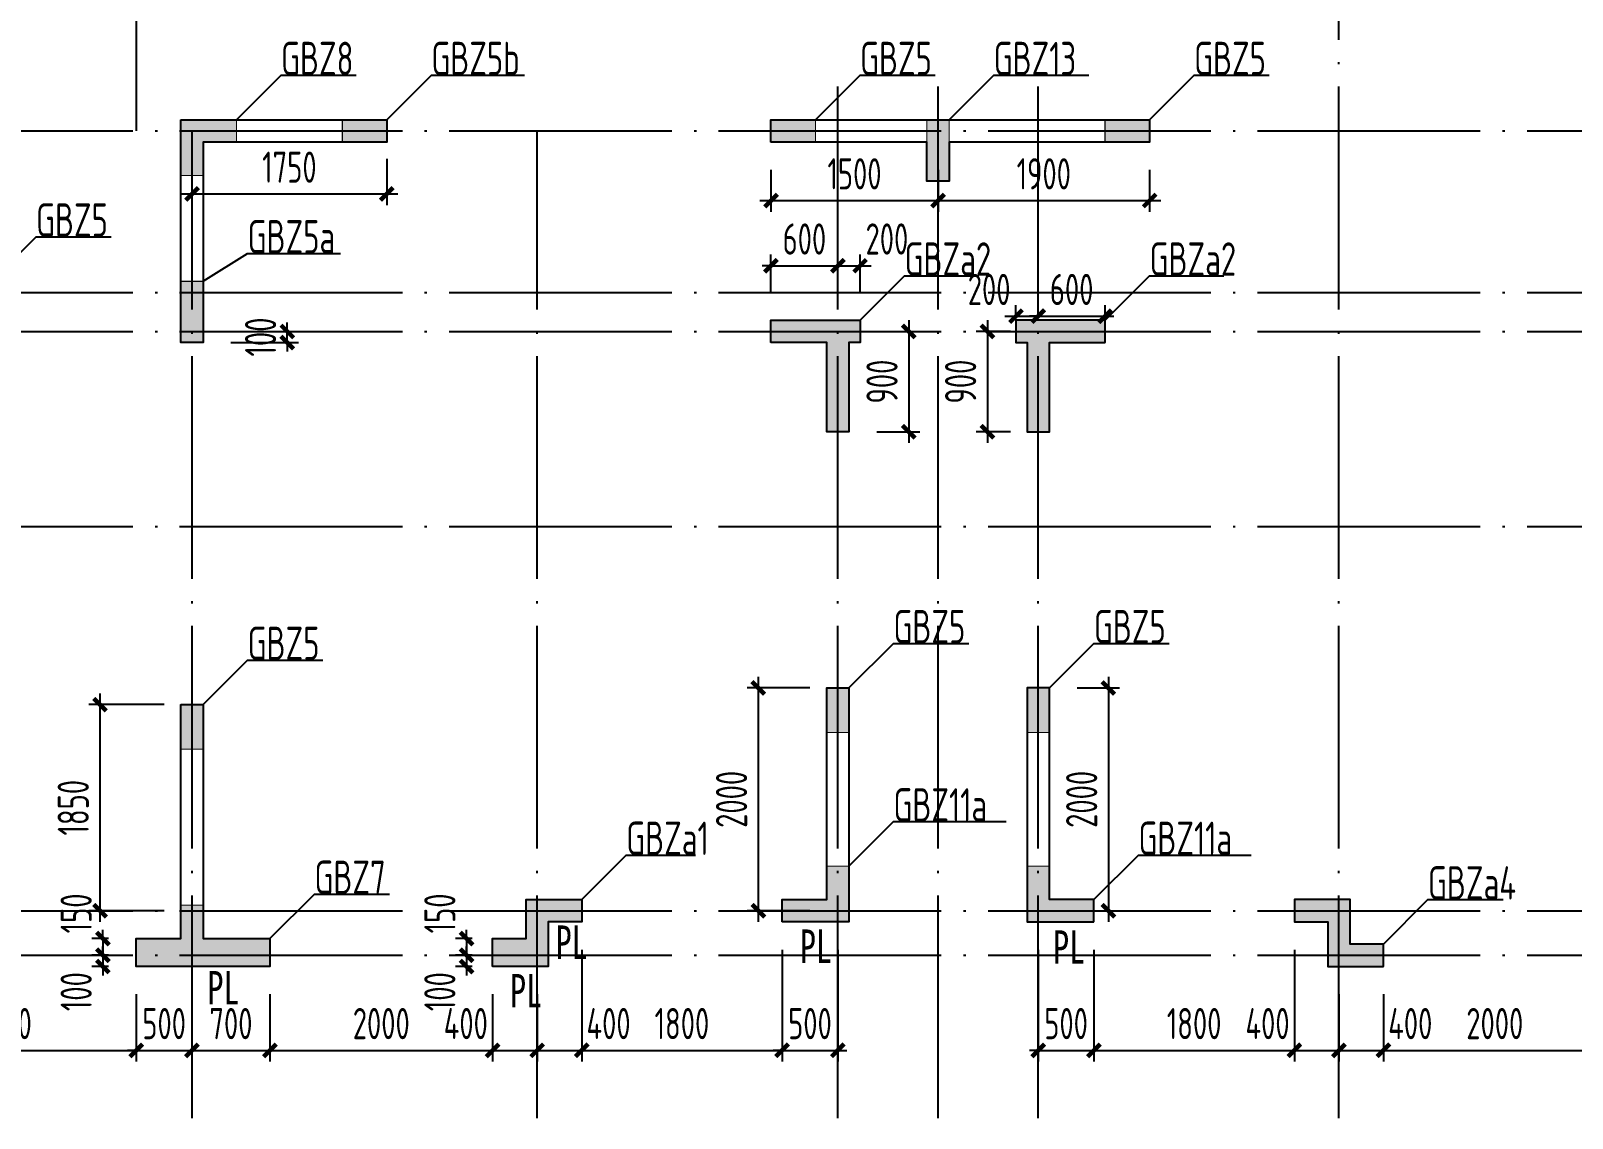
# Model space of a CAD drawing. Extents: x 154268 to 5133249, y -1832900 to 601179.
# Drawn here: x 449156 to 462998, y 549701 to 559461 of the extents above; entities that cross this region are included whole.
import ezdxf

# ---------------------------------------------------------------- set-up
doc = ezdxf.new("R2010")
doc.units = 0
doc.header["$LTSCALE"] = 1000
doc.linetypes.add('DOTE', pattern=[2.42, 2, -0.2, 0.02, -0.2])
for name, color, linetype in [('A-ANNO-AXIS', 94, 'Continuous'), ('A-ANNO-DOTE', 15, 'DOTE'), ('DIM', 3, 'Continuous'), ('S-WALL-DE-标注', 7, 'Continuous'), ('S-WALL-砼墙', 60, 'Continuous'), ('WCOL', 7, 'Continuous'), ('WCOL_HATCH', 251, 'Continuous'), ('WCOL_NUM', 7, 'Continuous')]:
    doc.layers.add(name, color=color, linetype=linetype)
doc.styles.add('TSSD_Dimension', font='tssdeng.shx', dxfattribs={"width": 0.7, "bigfont": 'Hztxt.shx'})
doc.styles.add('TSSD_Label', font='tssdeng.shx', dxfattribs={"width": 0.7, "bigfont": 'hztxt.shx'})
doc.styles.add('TY1', font='')
doc.styles.get('TY1').set_extended_font_data('SimSun')
doc.dimstyles.new('TSSD_100_100$0', dxfattribs={"dimtxt": 280, "dimasz": 80, "dimexe": 100, "dimexo": 250, "dimgap": 100, "dimtad": 1, "dimdec": 0, "dimzin": 0, "dimdsep": 46, "dimtxsty": 'TSSD_Dimension', "dimblk": 'ARCHTICK', "dimcen": 0, "dimdle": 100, "dimclrd": 3, "dimclre": 3, "dimclrt": 7, "dimadec": 0, "dimazin": 0, "dimtfac": 1, "dimtdec": 0, "dimtix": 1, "dimtmove": 2, "dimatfit": 3, "dimldrblk": 'ARCHTICK', "dimfxl": 100, "dimtolj": 1, "dimtzin": 0, "dimarcsym": 0})

# ---------------------------------------------------------------- blocks, each defined once
blk = doc.blocks.new('T4zw1')
at = {"layer": 'A-ANNO-DOTE'}
for p, q in [((1558857, -2345337), (1558857, -2338823)), ((1569657, -2354199), (1569657, -2338823)), ((1565157, -2354199), (1565157, -2344891)), ((1566057, -2354199), (1566057, -2344891)), ((1566957, -2354199), (1566957, -2344891)), ((1554406, -2345337), (1601542, -2345337)), ((1559357, -2354199), (1559357, -2345337)), ((1562457, -2354199), (1562457, -2345337)), ((1554406, -2346787), (1601542, -2346787)), ((1554406, -2347137), (1601542, -2347137)), ((1554406, -2348887), (1601542, -2348887)), ((1554406, -2352337), (1601542, -2352337)), ((1554406, -2352737), (1601542, -2352737))]:
    blk.add_line(p, q, dxfattribs=at)
blk = doc.blocks.new('_ArchTick')
at = {"color": 0, "linetype": 'ByBlock', "const_width": 0.5}
blk.add_lwpolyline([(-0.71, -0.71), (0.71, 0.71)], dxfattribs=at)
blk = doc.blocks.new('*D207')
at = {"layer": 'Defpoints', "color": 0, "transparency": 16777216}
for p in [(680, 753), (3080, 753), (3080, 0)]:
    blk.add_point(p, dxfattribs=at)
at = {"layer": 'DIM', "color": 3, "lineweight": -2, "transparency": 16777216}
for p, q in [((680, 503), (680, -100)), ((3080, 503), (3080, -100)), ((580, 0), (3180, 0))]:
    blk.add_line(p, q, dxfattribs=at)
at = {"layer": 'DIM', "color": 3, "lineweight": -2, "transparency": 16777216, "xscale": 80, "yscale": 80, "zscale": 80, "rotation": 180}
blk.add_blockref('_ArchTick', (680, 0), dxfattribs=at)
at = {"layer": 'DIM', "color": 3, "lineweight": -2, "transparency": 16777216, "xscale": 80, "yscale": 80, "zscale": 80}
blk.add_blockref('_ArchTick', (3080, 0), dxfattribs=at)
at = {"layer": 'DIM', "color": 7, "transparency": 16777216, "insert": (1880, 240), "char_height": 280, "attachment_point": 5, "style": 'TSSD_Dimension'}
blk.add_mtext('\\A1;2400', dxfattribs=at)
blk = doc.blocks.new('*D208')
at = {"layer": 'Defpoints', "color": 0, "transparency": 16777216}
for p in [(3080, 753), (3580, 753), (3580, 0)]:
    blk.add_point(p, dxfattribs=at)
at = {"layer": 'DIM', "color": 3, "lineweight": -2, "transparency": 16777216}
for p, q in [((3080, 503), (3080, -100)), ((3580, 503), (3580, -100)), ((3080, 0), (3000, 0)), ((3080, 0), (3580, 0)), ((3580, 0), (3660, 0))]:
    blk.add_line(p, q, dxfattribs=at)
at = {"layer": 'DIM', "color": 3, "lineweight": -2, "transparency": 16777216, "xscale": 80, "yscale": 80, "zscale": 80}
blk.add_blockref('_ArchTick', (3080, 0), dxfattribs=at)
at = {"layer": 'DIM', "color": 3, "lineweight": -2, "transparency": 16777216, "xscale": 80, "yscale": 80, "zscale": 80, "rotation": 180}
blk.add_blockref('_ArchTick', (3580, 0), dxfattribs=at)
at = {"layer": 'DIM', "color": 7, "transparency": 16777216, "insert": (3330, 240), "char_height": 280, "attachment_point": 5, "style": 'TSSD_Dimension'}
blk.add_mtext('\\A1;500', dxfattribs=at)
blk = doc.blocks.new('*D209')
at = {"layer": 'Defpoints', "color": 0, "transparency": 16777216}
for p in [(3580, 753), (4280, 753), (4280, 0)]:
    blk.add_point(p, dxfattribs=at)
at = {"layer": 'DIM', "color": 3, "lineweight": -2, "transparency": 16777216}
for p, q in [((3580, 503), (3580, -100)), ((4280, 503), (4280, -100)), ((3480, 0), (4380, 0))]:
    blk.add_line(p, q, dxfattribs=at)
at = {"layer": 'DIM', "color": 3, "lineweight": -2, "transparency": 16777216, "xscale": 80, "yscale": 80, "zscale": 80, "rotation": 180}
blk.add_blockref('_ArchTick', (3580, 0), dxfattribs=at)
at = {"layer": 'DIM', "color": 3, "lineweight": -2, "transparency": 16777216, "xscale": 80, "yscale": 80, "zscale": 80}
blk.add_blockref('_ArchTick', (4280, 0), dxfattribs=at)
at = {"layer": 'DIM', "color": 7, "transparency": 16777216, "insert": (3930, 240), "char_height": 280, "attachment_point": 5, "style": 'TSSD_Dimension'}
blk.add_mtext('\\A1;700', dxfattribs=at)
blk = doc.blocks.new('*D210')
at = {"layer": 'Defpoints', "color": 0, "transparency": 16777216}
for p in [(4280, 753), (6280, 753), (6280, 0)]:
    blk.add_point(p, dxfattribs=at)
at = {"layer": 'DIM', "color": 3, "lineweight": -2, "transparency": 16777216}
for p, q in [((4280, 503), (4280, -100)), ((6280, 503), (6280, -100)), ((4180, 0), (6380, 0))]:
    blk.add_line(p, q, dxfattribs=at)
at = {"layer": 'DIM', "color": 3, "lineweight": -2, "transparency": 16777216, "xscale": 80, "yscale": 80, "zscale": 80, "rotation": 180}
blk.add_blockref('_ArchTick', (4280, 0), dxfattribs=at)
at = {"layer": 'DIM', "color": 3, "lineweight": -2, "transparency": 16777216, "xscale": 80, "yscale": 80, "zscale": 80}
blk.add_blockref('_ArchTick', (6280, 0), dxfattribs=at)
at = {"layer": 'DIM', "color": 7, "transparency": 16777216, "insert": (5280, 240), "char_height": 280, "attachment_point": 5, "style": 'TSSD_Dimension'}
blk.add_mtext('\\A1;2000', dxfattribs=at)
blk = doc.blocks.new('*D211')
at = {"layer": 'Defpoints', "color": 0, "transparency": 16777216}
for p in [(6280, 753), (6680, 753), (6680, 0)]:
    blk.add_point(p, dxfattribs=at)
at = {"layer": 'DIM', "color": 3, "lineweight": -2, "transparency": 16777216}
for p, q in [((6280, 503), (6280, -100)), ((6680, 503), (6680, -100)), ((6180, 0), (6780, 0))]:
    blk.add_line(p, q, dxfattribs=at)
at = {"layer": 'DIM', "color": 3, "lineweight": -2, "transparency": 16777216, "xscale": 80, "yscale": 80, "zscale": 80, "rotation": 180}
blk.add_blockref('_ArchTick', (6280, 0), dxfattribs=at)
at = {"layer": 'DIM', "color": 3, "lineweight": -2, "transparency": 16777216, "xscale": 80, "yscale": 80, "zscale": 80}
blk.add_blockref('_ArchTick', (6680, 0), dxfattribs=at)
at = {"layer": 'DIM', "color": 7, "transparency": 16777216, "insert": (6039, 240), "char_height": 280, "attachment_point": 5, "style": 'TSSD_Dimension'}
blk.add_mtext('\\A1;400', dxfattribs=at)
blk = doc.blocks.new('*D212')
at = {"layer": 'Defpoints', "color": 0, "transparency": 16777216}
for p in [(7080, 1153), (6680, 753), (7080, 0)]:
    blk.add_point(p, dxfattribs=at)
at = {"layer": 'DIM', "color": 3, "lineweight": -2, "transparency": 16777216}
for p, q in [((7080, 903), (7080, -100)), ((6680, 503), (6680, -100)), ((6580, 0), (7180, 0))]:
    blk.add_line(p, q, dxfattribs=at)
at = {"layer": 'DIM', "color": 3, "lineweight": -2, "transparency": 16777216, "xscale": 80, "yscale": 80, "zscale": 80, "rotation": 180}
blk.add_blockref('_ArchTick', (6680, 0), dxfattribs=at)
at = {"layer": 'DIM', "color": 3, "lineweight": -2, "transparency": 16777216, "xscale": 80, "yscale": 80, "zscale": 80}
blk.add_blockref('_ArchTick', (7080, 0), dxfattribs=at)
at = {"layer": 'DIM', "color": 7, "transparency": 16777216, "insert": (7321, 240), "char_height": 280, "attachment_point": 5, "style": 'TSSD_Dimension'}
blk.add_mtext('\\A1;400', dxfattribs=at)
blk = doc.blocks.new('*D213')
at = {"layer": 'Defpoints', "color": 0, "transparency": 16777216}
for p in [(7080, 1153), (8880, 1153), (8880, 0)]:
    blk.add_point(p, dxfattribs=at)
at = {"layer": 'DIM', "color": 3, "lineweight": -2, "transparency": 16777216}
for p, q in [((7080, 903), (7080, -100)), ((8880, 903), (8880, -100)), ((6980, 0), (8980, 0))]:
    blk.add_line(p, q, dxfattribs=at)
at = {"layer": 'DIM', "color": 3, "lineweight": -2, "transparency": 16777216, "xscale": 80, "yscale": 80, "zscale": 80, "rotation": 180}
blk.add_blockref('_ArchTick', (7080, 0), dxfattribs=at)
at = {"layer": 'DIM', "color": 3, "lineweight": -2, "transparency": 16777216, "xscale": 80, "yscale": 80, "zscale": 80}
blk.add_blockref('_ArchTick', (8880, 0), dxfattribs=at)
at = {"layer": 'DIM', "color": 7, "transparency": 16777216, "insert": (7980, 240), "char_height": 280, "attachment_point": 5, "style": 'TSSD_Dimension'}
blk.add_mtext('\\A1;1800', dxfattribs=at)
blk = doc.blocks.new('*D214')
at = {"layer": 'Defpoints', "color": 0, "transparency": 16777216}
for p in [(8880, 1153), (9380, 1153), (9380, 0)]:
    blk.add_point(p, dxfattribs=at)
at = {"layer": 'DIM', "color": 3, "lineweight": -2, "transparency": 16777216}
for p, q in [((8880, 903), (8880, -100)), ((9380, 903), (9380, -100)), ((8880, 0), (8800, 0)), ((8880, 0), (9380, 0)), ((9380, 0), (9460, 0))]:
    blk.add_line(p, q, dxfattribs=at)
at = {"layer": 'DIM', "color": 3, "lineweight": -2, "transparency": 16777216, "xscale": 80, "yscale": 80, "zscale": 80}
blk.add_blockref('_ArchTick', (8880, 0), dxfattribs=at)
at = {"layer": 'DIM', "color": 3, "lineweight": -2, "transparency": 16777216, "xscale": 80, "yscale": 80, "zscale": 80, "rotation": 180}
blk.add_blockref('_ArchTick', (9380, 0), dxfattribs=at)
at = {"layer": 'DIM', "color": 7, "transparency": 16777216, "insert": (9130, 240), "char_height": 280, "attachment_point": 5, "style": 'TSSD_Dimension'}
blk.add_mtext('\\A1;500', dxfattribs=at)
blk = doc.blocks.new('*D215')
at = {"layer": 'Defpoints', "color": 0, "transparency": 16777216}
for p in [(11180, 1153), (11680, 1153), (11680, 0)]:
    blk.add_point(p, dxfattribs=at)
at = {"layer": 'DIM', "color": 3, "lineweight": -2, "transparency": 16777216}
for p, q in [((11180, 903), (11180, -100)), ((11680, 903), (11680, -100)), ((11180, 0), (11100, 0)), ((11180, 0), (11680, 0)), ((11680, 0), (11760, 0))]:
    blk.add_line(p, q, dxfattribs=at)
at = {"layer": 'DIM', "color": 3, "lineweight": -2, "transparency": 16777216, "xscale": 80, "yscale": 80, "zscale": 80}
blk.add_blockref('_ArchTick', (11180, 0), dxfattribs=at)
at = {"layer": 'DIM', "color": 3, "lineweight": -2, "transparency": 16777216, "xscale": 80, "yscale": 80, "zscale": 80, "rotation": 180}
blk.add_blockref('_ArchTick', (11680, 0), dxfattribs=at)
at = {"layer": 'DIM', "color": 7, "transparency": 16777216, "insert": (11430, 240), "char_height": 280, "attachment_point": 5, "style": 'TSSD_Dimension'}
blk.add_mtext('\\A1;500', dxfattribs=at)
blk = doc.blocks.new('*D216')
at = {"layer": 'Defpoints', "color": 0, "transparency": 16777216}
for p in [(11680, 1153), (13480, 1153), (13480, 0)]:
    blk.add_point(p, dxfattribs=at)
at = {"layer": 'DIM', "color": 3, "lineweight": -2, "transparency": 16777216}
for p, q in [((11680, 903), (11680, -100)), ((13480, 903), (13480, -100)), ((11580, 0), (13580, 0))]:
    blk.add_line(p, q, dxfattribs=at)
at = {"layer": 'DIM', "color": 3, "lineweight": -2, "transparency": 16777216, "xscale": 80, "yscale": 80, "zscale": 80, "rotation": 180}
blk.add_blockref('_ArchTick', (11680, 0), dxfattribs=at)
at = {"layer": 'DIM', "color": 3, "lineweight": -2, "transparency": 16777216, "xscale": 80, "yscale": 80, "zscale": 80}
blk.add_blockref('_ArchTick', (13480, 0), dxfattribs=at)
at = {"layer": 'DIM', "color": 7, "transparency": 16777216, "insert": (12580, 240), "char_height": 280, "attachment_point": 5, "style": 'TSSD_Dimension'}
blk.add_mtext('\\A1;1800', dxfattribs=at)
blk = doc.blocks.new('*D217')
at = {"layer": 'Defpoints', "color": 0, "transparency": 16777216}
for p in [(13480, 1153), (13880, 753), (13880, 0)]:
    blk.add_point(p, dxfattribs=at)
at = {"layer": 'DIM', "color": 3, "lineweight": -2, "transparency": 16777216}
for p, q in [((13480, 903), (13480, -100)), ((13880, 503), (13880, -100)), ((13380, 0), (13980, 0))]:
    blk.add_line(p, q, dxfattribs=at)
at = {"layer": 'DIM', "color": 3, "lineweight": -2, "transparency": 16777216, "xscale": 80, "yscale": 80, "zscale": 80, "rotation": 180}
blk.add_blockref('_ArchTick', (13480, 0), dxfattribs=at)
at = {"layer": 'DIM', "color": 3, "lineweight": -2, "transparency": 16777216, "xscale": 80, "yscale": 80, "zscale": 80}
blk.add_blockref('_ArchTick', (13880, 0), dxfattribs=at)
at = {"layer": 'DIM', "color": 7, "transparency": 16777216, "insert": (13239, 240), "char_height": 280, "attachment_point": 5, "style": 'TSSD_Dimension'}
blk.add_mtext('\\A1;400', dxfattribs=at)
blk = doc.blocks.new('*D218')
at = {"layer": 'Defpoints', "color": 0, "transparency": 16777216}
for p in [(13880, 753), (14280, 753), (14280, 0)]:
    blk.add_point(p, dxfattribs=at)
at = {"layer": 'DIM', "color": 3, "lineweight": -2, "transparency": 16777216}
for p, q in [((13880, 503), (13880, -100)), ((14280, 503), (14280, -100)), ((13780, 0), (14380, 0))]:
    blk.add_line(p, q, dxfattribs=at)
at = {"layer": 'DIM', "color": 3, "lineweight": -2, "transparency": 16777216, "xscale": 80, "yscale": 80, "zscale": 80, "rotation": 180}
blk.add_blockref('_ArchTick', (13880, 0), dxfattribs=at)
at = {"layer": 'DIM', "color": 3, "lineweight": -2, "transparency": 16777216, "xscale": 80, "yscale": 80, "zscale": 80}
blk.add_blockref('_ArchTick', (14280, 0), dxfattribs=at)
at = {"layer": 'DIM', "color": 7, "transparency": 16777216, "insert": (14521, 240), "char_height": 280, "attachment_point": 5, "style": 'TSSD_Dimension'}
blk.add_mtext('\\A1;400', dxfattribs=at)
blk = doc.blocks.new('*D219')
at = {"layer": 'Defpoints', "color": 0, "transparency": 16777216}
for p in [(14280, 753), (16280, 753), (16280, 0)]:
    blk.add_point(p, dxfattribs=at)
at = {"layer": 'DIM', "color": 3, "lineweight": -2, "transparency": 16777216}
for p, q in [((14280, 503), (14280, -100)), ((16280, 503), (16280, -100)), ((14180, 0), (16380, 0))]:
    blk.add_line(p, q, dxfattribs=at)
at = {"layer": 'DIM', "color": 3, "lineweight": -2, "transparency": 16777216, "xscale": 80, "yscale": 80, "zscale": 80, "rotation": 180}
blk.add_blockref('_ArchTick', (14280, 0), dxfattribs=at)
at = {"layer": 'DIM', "color": 3, "lineweight": -2, "transparency": 16777216, "xscale": 80, "yscale": 80, "zscale": 80}
blk.add_blockref('_ArchTick', (16280, 0), dxfattribs=at)
at = {"layer": 'DIM', "color": 7, "transparency": 16777216, "insert": (15280, 240), "char_height": 280, "attachment_point": 5, "style": 'TSSD_Dimension'}
blk.add_mtext('\\A1;2000', dxfattribs=at)
blk = doc.blocks.new('*D227')
at = {"layer": 'Defpoints', "color": 0, "transparency": 16777216}
for p in [(3680, 6453), (4436, 6453), (3680, 6353)]:
    blk.add_point(p, dxfattribs=at)
at = {"layer": 'DIM', "color": 3, "lineweight": -2, "transparency": 16777216}
for p, q in [((4436, 6453), (4436, 6533)), ((3930, 6453), (4536, 6453)), ((4436, 6353), (4436, 6453)), ((3930, 6353), (4536, 6353)), ((4436, 6353), (4436, 6273))]:
    blk.add_line(p, q, dxfattribs=at)
at = {"layer": 'DIM', "color": 3, "lineweight": -2, "transparency": 16777216, "xscale": 80, "yscale": 80, "zscale": 80}
for p, rotation in [((4436, 6453), 270), ((4436, 6353), 90)]:
    blk.add_blockref('_ArchTick', p, dxfattribs=dict(at, rotation=rotation))
at = {"layer": 'DIM', "color": 7, "transparency": 16777216, "insert": (4196, 6403), "char_height": 280, "attachment_point": 5, "rotation": 90, "style": 'TSSD_Dimension'}
blk.add_mtext('\\A1;100', dxfattribs=at)
blk = doc.blocks.new('*D281')
at = {"layer": 'Defpoints', "color": 0, "transparency": 16777216}
for p in [(3580, 8253), (5330, 8253), (5330, 7688)]:
    blk.add_point(p, dxfattribs=at)
at = {"layer": 'DIM', "color": 3, "lineweight": -2, "transparency": 16777216}
for p, q in [((3580, 8003), (3580, 7588)), ((5330, 8003), (5330, 7588)), ((3480, 7688), (5430, 7688))]:
    blk.add_line(p, q, dxfattribs=at)
at = {"layer": 'DIM', "color": 3, "lineweight": -2, "transparency": 16777216, "xscale": 80, "yscale": 80, "zscale": 80, "rotation": 180}
blk.add_blockref('_ArchTick', (3580, 7688), dxfattribs=at)
at = {"layer": 'DIM', "color": 3, "lineweight": -2, "transparency": 16777216, "xscale": 80, "yscale": 80, "zscale": 80}
blk.add_blockref('_ArchTick', (5330, 7688), dxfattribs=at)
at = {"layer": 'DIM', "color": 7, "transparency": 16777216, "insert": (4455, 7928), "char_height": 280, "attachment_point": 5, "style": 'TSSD_Dimension'}
blk.add_mtext('\\A1;1750', dxfattribs=at)
blk = doc.blocks.new('*D282')
at = {"layer": 'Defpoints', "color": 0, "transparency": 16777216}
for p in [(8780, 8153), (10280, 8153), (10280, 7628)]:
    blk.add_point(p, dxfattribs=at)
at = {"layer": 'DIM', "color": 3, "lineweight": -2, "transparency": 16777216}
for p, q in [((8780, 7903), (8780, 7528)), ((10280, 7903), (10280, 7528)), ((8680, 7628), (10380, 7628))]:
    blk.add_line(p, q, dxfattribs=at)
at = {"layer": 'DIM', "color": 3, "lineweight": -2, "transparency": 16777216, "xscale": 80, "yscale": 80, "zscale": 80, "rotation": 180}
blk.add_blockref('_ArchTick', (8780, 7628), dxfattribs=at)
at = {"layer": 'DIM', "color": 3, "lineweight": -2, "transparency": 16777216, "xscale": 80, "yscale": 80, "zscale": 80}
blk.add_blockref('_ArchTick', (10280, 7628), dxfattribs=at)
at = {"layer": 'DIM', "color": 7, "transparency": 16777216, "insert": (9530, 7868), "char_height": 280, "attachment_point": 5, "style": 'TSSD_Dimension'}
blk.add_mtext('\\A1;1500', dxfattribs=at)
blk = doc.blocks.new('*D283')
at = {"layer": 'Defpoints', "color": 0, "transparency": 16777216}
for p in [(10280, 8153), (12180, 8153), (12180, 7628)]:
    blk.add_point(p, dxfattribs=at)
at = {"layer": 'DIM', "color": 3, "lineweight": -2, "transparency": 16777216}
for p, q in [((10280, 7903), (10280, 7528)), ((12180, 7903), (12180, 7528)), ((10180, 7628), (12280, 7628))]:
    blk.add_line(p, q, dxfattribs=at)
at = {"layer": 'DIM', "color": 3, "lineweight": -2, "transparency": 16777216, "xscale": 80, "yscale": 80, "zscale": 80, "rotation": 180}
blk.add_blockref('_ArchTick', (10280, 7628), dxfattribs=at)
at = {"layer": 'DIM', "color": 3, "lineweight": -2, "transparency": 16777216, "xscale": 80, "yscale": 80, "zscale": 80}
blk.add_blockref('_ArchTick', (12180, 7628), dxfattribs=at)
at = {"layer": 'DIM', "color": 7, "transparency": 16777216, "insert": (11230, 7868), "char_height": 280, "attachment_point": 5, "style": 'TSSD_Dimension'}
blk.add_mtext('\\A1;1900', dxfattribs=at)
blk = doc.blocks.new('*D286')
at = {"layer": 'Defpoints', "color": 0, "transparency": 16777216}
for p in [(3580, 3103), (2754, 1253), (3580, 1253)]:
    blk.add_point(p, dxfattribs=at)
at = {"layer": 'DIM', "color": 3, "lineweight": -2, "transparency": 16777216}
for p, q in [((2754, 3203), (2754, 1153)), ((3330, 3103), (2654, 3103)), ((3330, 1253), (2654, 1253))]:
    blk.add_line(p, q, dxfattribs=at)
at = {"layer": 'DIM', "color": 3, "lineweight": -2, "transparency": 16777216, "xscale": 80, "yscale": 80, "zscale": 80}
for p, rotation in [((2754, 3103), 90), ((2754, 1253), 270)]:
    blk.add_blockref('_ArchTick', p, dxfattribs=dict(at, rotation=rotation))
at = {"layer": 'DIM', "color": 7, "transparency": 16777216, "insert": (2514, 2178), "char_height": 280, "attachment_point": 5, "rotation": 90, "style": 'TSSD_Dimension'}
blk.add_mtext('\\A1;1850', dxfattribs=at)
blk = doc.blocks.new('*D287')
at = {"layer": 'Defpoints', "color": 0, "transparency": 16777216}
for p in [(9380, 3253), (8666, 1253), (9380, 1253)]:
    blk.add_point(p, dxfattribs=at)
at = {"layer": 'DIM', "color": 3, "lineweight": -2, "transparency": 16777216}
for p, q in [((8666, 3353), (8666, 1153)), ((9130, 3253), (8566, 3253)), ((9130, 1253), (8566, 1253))]:
    blk.add_line(p, q, dxfattribs=at)
at = {"layer": 'DIM', "color": 3, "lineweight": -2, "transparency": 16777216, "xscale": 80, "yscale": 80, "zscale": 80}
for p, rotation in [((8666, 3253), 90), ((8666, 1253), 270)]:
    blk.add_blockref('_ArchTick', p, dxfattribs=dict(at, rotation=rotation))
at = {"layer": 'DIM', "color": 7, "transparency": 16777216, "insert": (8426, 2253), "char_height": 280, "attachment_point": 5, "rotation": 90, "style": 'TSSD_Dimension'}
blk.add_mtext('\\A1;2000', dxfattribs=at)
blk = doc.blocks.new('*D289')
at = {"layer": 'Defpoints', "color": 0, "transparency": 16777216}
for p in [(11280, 3253), (11280, 1253), (11810, 1253)]:
    blk.add_point(p, dxfattribs=at)
at = {"layer": 'DIM', "color": 3, "lineweight": -2, "transparency": 16777216}
for p, q in [((11810, 3353), (11810, 1153)), ((11530, 3253), (11910, 3253)), ((11530, 1253), (11910, 1253))]:
    blk.add_line(p, q, dxfattribs=at)
at = {"layer": 'DIM', "color": 3, "lineweight": -2, "transparency": 16777216, "xscale": 80, "yscale": 80, "zscale": 80}
for p, rotation in [((11810, 3253), 90), ((11810, 1253), 270)]:
    blk.add_blockref('_ArchTick', p, dxfattribs=dict(at, rotation=rotation))
at = {"layer": 'DIM', "color": 7, "transparency": 16777216, "insert": (11570, 2253), "char_height": 280, "attachment_point": 5, "rotation": 90, "style": 'TSSD_Dimension'}
blk.add_mtext('\\A1;2000', dxfattribs=at)
blk = doc.blocks.new('*D293')
at = {"layer": 'Defpoints', "color": 0, "transparency": 16777216}
for p in [(3080, 1003), (2780, 853), (3080, 853)]:
    blk.add_point(p, dxfattribs=at)
at = {"layer": 'DIM', "color": 3, "lineweight": -2, "transparency": 16777216}
for p, q in [((2830, 1003), (2680, 1003)), ((2780, 1003), (2780, 1083)), ((2780, 1003), (2780, 853)), ((2830, 853), (2680, 853)), ((2780, 853), (2780, 773))]:
    blk.add_line(p, q, dxfattribs=at)
at = {"layer": 'DIM', "color": 3, "lineweight": -2, "transparency": 16777216, "xscale": 80, "yscale": 80, "zscale": 80}
for p, rotation in [((2780, 1003), 270), ((2780, 853), 90)]:
    blk.add_blockref('_ArchTick', p, dxfattribs=dict(at, rotation=rotation))
at = {"layer": 'DIM', "color": 7, "transparency": 16777216, "insert": (2540, 1229), "char_height": 280, "attachment_point": 5, "rotation": 90, "style": 'TSSD_Dimension'}
blk.add_mtext('\\A1;150', dxfattribs=at)
blk = doc.blocks.new('*D294')
at = {"layer": 'Defpoints', "color": 0, "transparency": 16777216}
for p in [(3080, 853), (2780, 753), (3080, 753)]:
    blk.add_point(p, dxfattribs=at)
at = {"layer": 'DIM', "color": 3, "lineweight": -2, "transparency": 16777216}
for p, q in [((2830, 853), (2680, 853)), ((2780, 853), (2780, 933)), ((2780, 853), (2780, 753)), ((2830, 753), (2680, 753)), ((2780, 753), (2780, 673))]:
    blk.add_line(p, q, dxfattribs=at)
at = {"layer": 'DIM', "color": 3, "lineweight": -2, "transparency": 16777216, "xscale": 80, "yscale": 80, "zscale": 80}
for p, rotation in [((2780, 853), 270), ((2780, 753), 90)]:
    blk.add_blockref('_ArchTick', p, dxfattribs=dict(at, rotation=rotation))
at = {"layer": 'DIM', "color": 7, "transparency": 16777216, "insert": (2540, 527), "char_height": 280, "attachment_point": 5, "rotation": 90, "style": 'TSSD_Dimension'}
blk.add_mtext('\\A1;100', dxfattribs=at)
blk = doc.blocks.new('*D295')
at = {"layer": 'Defpoints', "color": 0, "transparency": 16777216}
for p in [(6346, 1003), (6046, 853), (6346, 853)]:
    blk.add_point(p, dxfattribs=at)
at = {"layer": 'DIM', "color": 3, "lineweight": -2, "transparency": 16777216}
for p, q in [((6096, 1003), (5946, 1003)), ((6046, 1003), (6046, 1083)), ((6046, 1003), (6046, 853)), ((6096, 853), (5946, 853)), ((6046, 853), (6046, 773))]:
    blk.add_line(p, q, dxfattribs=at)
at = {"layer": 'DIM', "color": 3, "lineweight": -2, "transparency": 16777216, "xscale": 80, "yscale": 80, "zscale": 80}
for p, rotation in [((6046, 1003), 270), ((6046, 853), 90)]:
    blk.add_blockref('_ArchTick', p, dxfattribs=dict(at, rotation=rotation))
at = {"layer": 'DIM', "color": 7, "transparency": 16777216, "insert": (5806, 1229), "char_height": 280, "attachment_point": 5, "rotation": 90, "style": 'TSSD_Dimension'}
blk.add_mtext('\\A1;150', dxfattribs=at)
blk = doc.blocks.new('*D296')
at = {"layer": 'Defpoints', "color": 0, "transparency": 16777216}
for p in [(6346, 853), (6046, 753), (6346, 753)]:
    blk.add_point(p, dxfattribs=at)
at = {"layer": 'DIM', "color": 3, "lineweight": -2, "transparency": 16777216}
for p, q in [((6096, 853), (5946, 853)), ((6046, 853), (6046, 933)), ((6046, 853), (6046, 753)), ((6096, 753), (5946, 753)), ((6046, 753), (6046, 673))]:
    blk.add_line(p, q, dxfattribs=at)
at = {"layer": 'DIM', "color": 3, "lineweight": -2, "transparency": 16777216, "xscale": 80, "yscale": 80, "zscale": 80}
for p, rotation in [((6046, 853), 270), ((6046, 753), 90)]:
    blk.add_blockref('_ArchTick', p, dxfattribs=dict(at, rotation=rotation))
at = {"layer": 'DIM', "color": 7, "transparency": 16777216, "insert": (5806, 527), "char_height": 280, "attachment_point": 5, "rotation": 90, "style": 'TSSD_Dimension'}
blk.add_mtext('\\A1;100', dxfattribs=at)
blk = doc.blocks.new('*D348')
at = {"layer": 'Defpoints', "color": 0, "transparency": 16777216}
for p in [(11180, 6453), (10723, 5553), (11180, 5553)]:
    blk.add_point(p, dxfattribs=at)
at = {"layer": 'DIM', "color": 3, "lineweight": -2, "transparency": 16777216}
for p, q in [((10723, 6553), (10723, 5453)), ((10930, 6453), (10623, 6453)), ((10930, 5553), (10623, 5553))]:
    blk.add_line(p, q, dxfattribs=at)
at = {"layer": 'DIM', "color": 3, "lineweight": -2, "transparency": 16777216, "xscale": 80, "yscale": 80, "zscale": 80}
for p, rotation in [((10723, 6453), 90), ((10723, 5553), 270)]:
    blk.add_blockref('_ArchTick', p, dxfattribs=dict(at, rotation=rotation))
at = {"layer": 'DIM', "color": 7, "transparency": 16777216, "insert": (10483, 6003), "char_height": 280, "attachment_point": 5, "rotation": 90, "style": 'TSSD_Dimension'}
blk.add_mtext('\\A1;900', dxfattribs=at)
blk = doc.blocks.new('*D349')
at = {"layer": 'Defpoints', "color": 0, "transparency": 16777216}
for p in [(9580, 6453), (9480, 5553), (10017, 5553)]:
    blk.add_point(p, dxfattribs=at)
at = {"layer": 'DIM', "color": 3, "lineweight": -2, "transparency": 16777216}
for p, q in [((10017, 6553), (10017, 5453)), ((9830, 6453), (10117, 6453)), ((9730, 5553), (10117, 5553))]:
    blk.add_line(p, q, dxfattribs=at)
at = {"layer": 'DIM', "color": 3, "lineweight": -2, "transparency": 16777216, "xscale": 80, "yscale": 80, "zscale": 80}
for p, rotation in [((10017, 6453), 90), ((10017, 5553), 270)]:
    blk.add_blockref('_ArchTick', p, dxfattribs=dict(at, rotation=rotation))
at = {"layer": 'DIM', "color": 7, "transparency": 16777216, "insert": (9777, 6003), "char_height": 280, "attachment_point": 5, "rotation": 90, "style": 'TSSD_Dimension'}
blk.add_mtext('\\A1;900', dxfattribs=at)
blk = doc.blocks.new('*D350')
at = {"layer": 'Defpoints', "color": 0, "transparency": 16777216}
for p in [(9380, 7043), (8780, 6553), (9380, 6553)]:
    blk.add_point(p, dxfattribs=at)
at = {"layer": 'DIM', "color": 3, "lineweight": -2, "transparency": 16777216}
for p, q in [((8780, 6803), (8780, 7143)), ((9380, 6803), (9380, 7143)), ((8780, 7043), (8700, 7043)), ((8780, 7043), (9380, 7043)), ((9380, 7043), (9460, 7043))]:
    blk.add_line(p, q, dxfattribs=at)
at = {"layer": 'DIM', "color": 3, "lineweight": -2, "transparency": 16777216, "xscale": 80, "yscale": 80, "zscale": 80}
blk.add_blockref('_ArchTick', (8780, 7043), dxfattribs=at)
at = {"layer": 'DIM', "color": 3, "lineweight": -2, "transparency": 16777216, "xscale": 80, "yscale": 80, "zscale": 80, "rotation": 180}
blk.add_blockref('_ArchTick', (9380, 7043), dxfattribs=at)
at = {"layer": 'DIM', "color": 7, "transparency": 16777216, "insert": (9080, 7283), "char_height": 280, "attachment_point": 5, "style": 'TSSD_Dimension'}
blk.add_mtext('\\A1;600', dxfattribs=at)
blk = doc.blocks.new('*D351')
at = {"layer": 'Defpoints', "color": 0, "transparency": 16777216}
for p in [(9580, 7043), (9380, 6553), (9580, 6553)]:
    blk.add_point(p, dxfattribs=at)
at = {"layer": 'DIM', "color": 3, "lineweight": -2, "transparency": 16777216}
for p, q in [((9380, 6803), (9380, 7143)), ((9580, 6803), (9580, 7143)), ((9280, 7043), (9680, 7043))]:
    blk.add_line(p, q, dxfattribs=at)
at = {"layer": 'DIM', "color": 3, "lineweight": -2, "transparency": 16777216, "xscale": 80, "yscale": 80, "zscale": 80, "rotation": 180}
blk.add_blockref('_ArchTick', (9380, 7043), dxfattribs=at)
at = {"layer": 'DIM', "color": 3, "lineweight": -2, "transparency": 16777216, "xscale": 80, "yscale": 80, "zscale": 80}
blk.add_blockref('_ArchTick', (9580, 7043), dxfattribs=at)
at = {"layer": 'DIM', "color": 7, "transparency": 16777216, "insert": (9821, 7283), "char_height": 280, "attachment_point": 5, "style": 'TSSD_Dimension'}
blk.add_mtext('\\A1;200', dxfattribs=at)
blk = doc.blocks.new('*D352')
at = {"layer": 'Defpoints', "color": 0, "transparency": 16777216}
for p in [(11180, 6590), (10980, 6340), (11180, 6340)]:
    blk.add_point(p, dxfattribs=at)
at = {"layer": 'DIM', "color": 3, "lineweight": -2, "transparency": 16777216}
for p, q in [((10980, 6590), (10980, 6690)), ((11180, 6590), (11180, 6690)), ((10880, 6590), (11280, 6590))]:
    blk.add_line(p, q, dxfattribs=at)
at = {"layer": 'DIM', "color": 3, "lineweight": -2, "transparency": 16777216, "xscale": 80, "yscale": 80, "zscale": 80, "rotation": 180}
blk.add_blockref('_ArchTick', (10980, 6590), dxfattribs=at)
at = {"layer": 'DIM', "color": 3, "lineweight": -2, "transparency": 16777216, "xscale": 80, "yscale": 80, "zscale": 80}
blk.add_blockref('_ArchTick', (11180, 6590), dxfattribs=at)
at = {"layer": 'DIM', "color": 7, "transparency": 16777216, "insert": (10739, 6830), "char_height": 280, "attachment_point": 5, "style": 'TSSD_Dimension'}
blk.add_mtext('\\A1;200', dxfattribs=at)
blk = doc.blocks.new('*D353')
at = {"layer": 'Defpoints', "color": 0, "transparency": 16777216}
for p in [(11780, 6590), (11180, 6340), (11780, 6340)]:
    blk.add_point(p, dxfattribs=at)
at = {"layer": 'DIM', "color": 3, "lineweight": -2, "transparency": 16777216}
for p, q in [((11180, 6590), (11180, 6690)), ((11780, 6590), (11780, 6690)), ((11180, 6590), (11100, 6590)), ((11180, 6590), (11780, 6590)), ((11780, 6590), (11860, 6590))]:
    blk.add_line(p, q, dxfattribs=at)
at = {"layer": 'DIM', "color": 3, "lineweight": -2, "transparency": 16777216, "xscale": 80, "yscale": 80, "zscale": 80}
blk.add_blockref('_ArchTick', (11180, 6590), dxfattribs=at)
at = {"layer": 'DIM', "color": 3, "lineweight": -2, "transparency": 16777216, "xscale": 80, "yscale": 80, "zscale": 80, "rotation": 180}
blk.add_blockref('_ArchTick', (11780, 6590), dxfattribs=at)
at = {"layer": 'DIM', "color": 7, "transparency": 16777216, "insert": (11480, 6830), "char_height": 280, "attachment_point": 5, "style": 'TSSD_Dimension'}
blk.add_mtext('\\A1;600', dxfattribs=at)
blk = doc.blocks.new('7-4q1a')
at = {"layer": 'S-WALL-砼墙'}
for points in [[(-2700, -1450), (-850, -1450), (-850, -1650), (-2500, -1650), (-2500, -3450), (-2700, -3450)], [(2600, -1650), (2600, -1450), (6000, -1450), (6000, -1650), (4200, -1650), (4200, -2000), (4000, -2000), (4000, -1650)], [(2600, -3450), (2600, -3250), (3400, -3250), (3400, -3450), (3300, -3450), (3300, -4250), (3100, -4250), (3100, -3450)], [(5600, -3450), (5600, -3250), (4800, -3250), (4800, -3450), (4900, -3450), (4900, -4250), (5100, -4250), (5100, -3450)], [(2700, -8650), (2700, -8450), (3100, -8450), (3100, -6550), (3300, -6550), (3300, -8650)], [(5500, -8650), (5500, -8450), (5100, -8450), (5100, -6550), (4900, -6550), (4900, -8650)], [(-2700, -6700), (-2500, -6700), (-2500, -8800), (-1900, -8800), (-1900, -9050), (-3100, -9050), (-3100, -8800), (-2700, -8800)], [(100, -9050), (100, -8800), (400, -8800), (400, -8450), (900, -8450), (900, -8650), (600, -8650), (600, -9050)], [(8100, -9050), (8100, -8850), (7800, -8850), (7800, -8450), (7300, -8450), (7300, -8650), (7600, -8650), (7600, -9050)]]:
    blk.add_lwpolyline(points, close=True, dxfattribs=at)
blk = doc.blocks.new('2T4QBZ4')
at = {"layer": 'DIM'}
for base, p1, p2, picture, middle in [((5330, 7688.2), (3580, 8253.2), (5330, 8253.2), '*D281', (4455, 7928.2)), ((10280, 7628.4), (8780, 8153.2), (10280, 8153.2), '*D282', (9530, 7868.4)), ((12180, 7628.4), (10280, 8153.2), (12180, 8153.2), '*D283', (11230, 7868.4)), ((9380, 7043.4), (8780, 6553.2), (9380, 6553.2), '*D350', (9080, 7283.4)), ((11780, 6590.5), (11180, 6340.5), (11780, 6340.5), '*D353', (11480, 6830.5)), ((8880, 0), (7080, 1153.2), (8880, 1153.2), '*D213', (7980, 240)), ((9380, 0), (8880, 1153.2), (9380, 1153.2), '*D214', (9130, 240)), ((11680, 0), (11180, 1153.2), (11680, 1153.2), '*D215', (11430, 240)), ((13480, 0), (11680, 1153.2), (13480, 1153.2), '*D216', (12580, 240)), ((3080, 0), (680, 753.2), (3080, 753.2), '*D207', (1880, 240)), ((3580, 0), (3080, 753.2), (3580, 753.2), '*D208', (3330, 240)), ((4280, 0), (3580, 753.2), (4280, 753.2), '*D209', (3930, 240)), ((6280, 0), (4280, 753.2), (6280, 753.2), '*D210', (5280, 240)), ((16280, 0), (14280, 753.2), (16280, 753.2), '*D219', (15280, 240))]:
    dim = blk.add_linear_dim(base=base, p1=p1, p2=p2, dimstyle='TSSD_100_100$0', dxfattribs=at)
    dim.commit()
    dim.dimension.update_dxf_attribs({"geometry": picture, "text_midpoint": middle})
for base, p1, p2, picture, middle in [((9580, 7043.4), (9380, 6553.2), (9580, 6553.2), '*D351', (9820.9, 7283.4)), ((11180, 6590.5), (10980, 6340.5), (11180, 6340.5), '*D352', (10739.1, 6830.5)), ((7080, 0), (6680, 753.2), (7080, 1153.2), '*D212', (7320.9, 240)), ((13880, 0), (13480, 1153.2), (13880, 753.2), '*D217', (13239.1, 240)), ((6680, 0), (6280, 753.2), (6680, 753.2), '*D211', (6039.1, 240)), ((14280, 0), (13880, 753.2), (14280, 753.2), '*D218', (14520.9, 240))]:
    dim = blk.add_linear_dim(base=base, p1=p1, p2=p2, dimstyle='TSSD_100_100$0', dxfattribs=at)
    dim.commit()
    dim.dimension.update_dxf_attribs({"geometry": picture, "text_midpoint": middle, "dimtype": 128})
for base, p1, p2, picture, middle in [((4436.4, 6453.2), (3680, 6353.2), (3680, 6453.2), '*D227', (4196.4, 6403.2)), ((10017.1, 5553.2), (9580, 6453.2), (9480, 5553.2), '*D349', (9777.1, 6003.2)), ((10723.3, 5553.2), (11180, 6453.2), (11180, 5553.2), '*D348', (10483.3, 6003.2)), ((8665.7, 1253.2), (9380, 3253.2), (9380, 1253.2), '*D287', (8425.7, 2253.2)), ((11810.1, 1253.2), (11280, 3253.2), (11280, 1253.2), '*D289', (11570.1, 2253.2)), ((2754.2, 1253.2), (3580, 3103.2), (3580, 1253.2), '*D286', (2514.2, 2178.2))]:
    dim = blk.add_linear_dim(base=base, p1=p1, p2=p2, angle=90, dimstyle='TSSD_100_100$0', dxfattribs=at)
    dim.commit()
    dim.dimension.update_dxf_attribs({"geometry": picture, "text_midpoint": middle})
for base, p1, p2, picture, middle in [((2780, 853.2), (3080, 1003.2), (3080, 853.2), '*D293', (2540, 1229)), ((6046.1, 853.2), (6346.2, 1003.2), (6346.2, 853.2), '*D295', (5806.1, 1229)), ((2780, 753.2), (3080, 853.2), (3080, 753.2), '*D294', (2540, 527.4)), ((6046.1, 753.2), (6346.2, 853.2), (6346.2, 753.2), '*D296', (5806.1, 527.4))]:
    dim = blk.add_linear_dim(base=base, p1=p1, p2=p2, angle=90, dimstyle='TSSD_100_100$0', dxfattribs=at)
    dim.commit()
    dim.dimension.update_dxf_attribs({"geometry": picture, "text_midpoint": middle, "dimtype": 128})

msp = doc.modelspace()

# ---------------------------------------------------------------- hatches: boundary and pattern name
at = {"layer": 'WCOL_HATCH'}
for points in [[(450702.9, 558162.8), (450702.9, 558462.8), (451002.9, 558462.8), (451002.9, 558662.8), (450502.9, 558662.8), (450502.9, 558162.8)], [(451952.9, 558462.8), (452352.9, 558462.8), (452352.9, 558662.8), (451952.9, 558662.8)], [(456202.9, 558662.8), (455802.9, 558662.8), (455802.9, 558462.8), (456202.9, 558462.8)], [(457402.9, 558112.8), (457402.9, 558662.8), (457202.9, 558662.8), (457202.9, 558112.8)], [(458802.9, 558462.8), (459202.9, 558462.8), (459202.9, 558662.8), (458802.9, 558662.8)], [(450502.9, 557212.8), (450502.9, 556662.8), (450702.9, 556662.8), (450702.9, 557212.8)], [(456302.9, 556662.8), (456302.9, 555862.8), (456502.9, 555862.8), (456502.9, 556662.8), (456602.9, 556662.8), (456602.9, 556862.8), (455802.9, 556862.8), (455802.9, 556662.8)], [(458102.9, 556662.8), (458102.9, 555862.8), (458302.9, 555862.8), (458302.9, 556662.8), (458802.9, 556662.8), (458802.9, 556862.8), (458002.9, 556862.8), (458002.9, 556662.8)], [(456502.9, 553162.8), (456502.9, 553562.8), (456302.9, 553562.8), (456302.9, 553162.8)], [(458302.9, 553162.8), (458302.9, 553562.8), (458102.9, 553562.8), (458102.9, 553162.8)], [(450702.9, 553012.8), (450702.9, 553412.8), (450502.9, 553412.8), (450502.9, 553012.8)], [(455902.9, 551462.8), (456502.9, 551462.8), (456502.9, 551962.8), (456302.9, 551962.8), (456302.9, 551662.8), (455902.9, 551662.8)], [(458102.9, 551462.8), (458702.9, 551462.8), (458702.9, 551662.8), (458302.9, 551662.8), (458302.9, 551962.8), (458102.9, 551962.8)], [(450102.9, 551062.8), (451302.9, 551062.8), (451302.9, 551312.8), (450702.9, 551312.8), (450702.9, 551612.8), (450502.9, 551612.8), (450502.9, 551312.8), (450102.9, 551312.8)], [(453302.9, 551062.8), (453802.9, 551062.8), (453802.9, 551462.8), (454102.9, 551462.8), (454102.9, 551662.8), (453602.9, 551662.8), (453602.9, 551312.8), (453302.9, 551312.8)], [(460502.9, 551462.8), (460802.9, 551462.8), (460802.9, 551062.8), (461302.9, 551062.8), (461302.9, 551262.8), (461002.9, 551262.8), (461002.9, 551662.8), (460502.9, 551662.8)]]:
    msp.add_hatch(color=253, dxfattribs=at).paths.add_polyline_path(points)

# ---------------------------------------------------------------- linework, layer by layer
at = {"layer": 'WCOL', "color": 2, "const_width": 10}
for points in [[(450702.9, 558162.8), (450702.9, 558462.8), (451002.9, 558462.8), (451002.9, 558662.8), (450502.9, 558662.8), (450502.9, 558162.8)], [(451952.9, 558462.8), (452352.9, 558462.8), (452352.9, 558662.8), (451952.9, 558662.8)], [(456202.9, 558662.8), (455802.9, 558662.8), (455802.9, 558462.8), (456202.9, 558462.8)], [(457402.9, 558112.8), (457402.9, 558662.8), (457202.9, 558662.8), (457202.9, 558112.8)], [(458802.9, 558462.8), (459202.9, 558462.8), (459202.9, 558662.8), (458802.9, 558662.8)], [(450502.9, 557212.8), (450502.9, 556662.8), (450702.9, 556662.8), (450702.9, 557212.8)], [(456302.9, 556662.8), (456302.9, 555862.8), (456502.9, 555862.8), (456502.9, 556662.8), (456602.9, 556662.8), (456602.9, 556862.8), (455802.9, 556862.8), (455802.9, 556662.8)], [(458102.9, 556662.8), (458102.9, 555862.8), (458302.9, 555862.8), (458302.9, 556662.8), (458802.9, 556662.8), (458802.9, 556862.8), (458002.9, 556862.8), (458002.9, 556662.8)], [(456502.9, 553162.8), (456502.9, 553562.8), (456302.9, 553562.8), (456302.9, 553162.8)], [(458302.9, 553162.8), (458302.9, 553562.8), (458102.9, 553562.8), (458102.9, 553162.8)], [(450702.9, 553012.8), (450702.9, 553412.8), (450502.9, 553412.8), (450502.9, 553012.8)], [(455902.9, 551462.8), (456502.9, 551462.8), (456502.9, 551962.8), (456302.9, 551962.8), (456302.9, 551662.8), (455902.9, 551662.8)], [(458102.9, 551462.8), (458702.9, 551462.8), (458702.9, 551662.8), (458302.9, 551662.8), (458302.9, 551962.8), (458102.9, 551962.8)], [(450102.9, 551062.8), (451302.9, 551062.8), (451302.9, 551312.8), (450702.9, 551312.8), (450702.9, 551612.8), (450502.9, 551612.8), (450502.9, 551312.8), (450102.9, 551312.8)], [(453302.9, 551062.8), (453802.9, 551062.8), (453802.9, 551462.8), (454102.9, 551462.8), (454102.9, 551662.8), (453602.9, 551662.8), (453602.9, 551312.8), (453302.9, 551312.8)], [(460502.9, 551462.8), (460802.9, 551462.8), (460802.9, 551062.8), (461302.9, 551062.8), (461302.9, 551262.8), (461002.9, 551262.8), (461002.9, 551662.8), (460502.9, 551662.8)]]:
    msp.add_lwpolyline(points, close=True, dxfattribs=at)
at = {"layer": 'WCOL_NUM', "color": 7}
for points in [[(451002.9, 558662.8), (451402.9, 559062.8), (452078.2, 559062.8)], [(452352.9, 558662.8), (452752.9, 559062.8), (453588.1, 559062.8)], [(456202.9, 558662.8), (456602.9, 559062.8), (457278.2, 559062.8)], [(457402.9, 558662.8), (457802.9, 559062.8), (458655.9, 559062.8)], [(459202.9, 558662.8), (459602.9, 559062.8), (460278.2, 559062.8)], [(448802.9, 557212.8), (449202.9, 557612.8), (449878.2, 557612.8)], [(450702.9, 557212.8), (451102.9, 557462.8), (451938.1, 557462.8)], [(456602.9, 556862.8), (457002.9, 557262.8), (457669.3, 557262.8)], [(458802.9, 556862.8), (459202.9, 557262.8), (459869.3, 557262.8)], [(456502.9, 553562.8), (456902.9, 553962.8), (457578.2, 553962.8)], [(458302.9, 553562.8), (458702.9, 553962.8), (459378.2, 553962.8)], [(450702.9, 553412.8), (451102.9, 553812.8), (451778.2, 553812.8)], [(456502.9, 551962.8), (456902.9, 552362.8), (457915.8, 552362.8)], [(454102.9, 551662.8), (454502.9, 552062.8), (455124.9, 552062.8)], [(458702.9, 551662.8), (459102.9, 552062.8), (460115.8, 552062.8)], [(451302.9, 551312.8), (451702.9, 551712.8), (452378.2, 551712.8)], [(461302.9, 551262.8), (461702.9, 551662.8), (462378.2, 551662.8)]]:
    msp.add_lwpolyline(points, dxfattribs=at)

# ---------------------------------------------------------------- block references
at = {"layer": 'A-ANNO-AXIS'}
msp.add_blockref('T4zw1', (-1108753.6, 2903899.7), dxfattribs=at)
at = {"layer": 'DIM'}
msp.add_blockref('2T4QBZ4', (447022.9, 550309.6), dxfattribs=at)
at = {"layer": 'S-WALL-砼墙', "color": 3}
msp.add_blockref('7-4q1a', (453202.9, 560112.8), dxfattribs=at)

# ---------------------------------------------------------------- texts
at = {"layer": 'S-WALL-DE-标注', "color": 3, "style": 'TY1', "width": 0.7}
for p in [(453869.9, 551130.8), (456063.4, 551094.8), (458337, 551087.2), (450742.7, 550721.7), (453460.4, 550695.2)]:
    msp.add_text('PL', height=300, dxfattribs=at).set_placement(p)
at = {"layer": 'WCOL_NUM', "color": 7, "style": 'TSSD_Label', "width": 0.7}
for s, p in [('GBZ8', (451402.9, 559062.8)), ('GBZ5b', (452752.9, 559062.8)), ('GBZ5', (456602.9, 559062.8)), ('GBZ13', (457802.9, 559062.8)), ('GBZ5', (459602.9, 559062.8)), ('GBZ5', (449202.9, 557612.8)), ('GBZ5a', (451102.9, 557462.8)), ('GBZa2', (457002.9, 557262.8)), ('GBZa2', (459202.9, 557262.8)), ('GBZ5', (456902.9, 553962.8)), ('GBZ5', (458702.9, 553962.8)), ('GBZ5', (451102.9, 553812.8)), ('GBZ11a', (456902.9, 552362.8)), ('GBZa1', (454502.9, 552062.8)), ('GBZ11a', (459102.9, 552062.8)), ('GBZ7', (451702.9, 551712.8)), ('GBZa4', (461702.9, 551662.8))]:
    msp.add_text(s, height=300, dxfattribs=at).set_placement(p)

doc.saveas('drawing.dxf')
